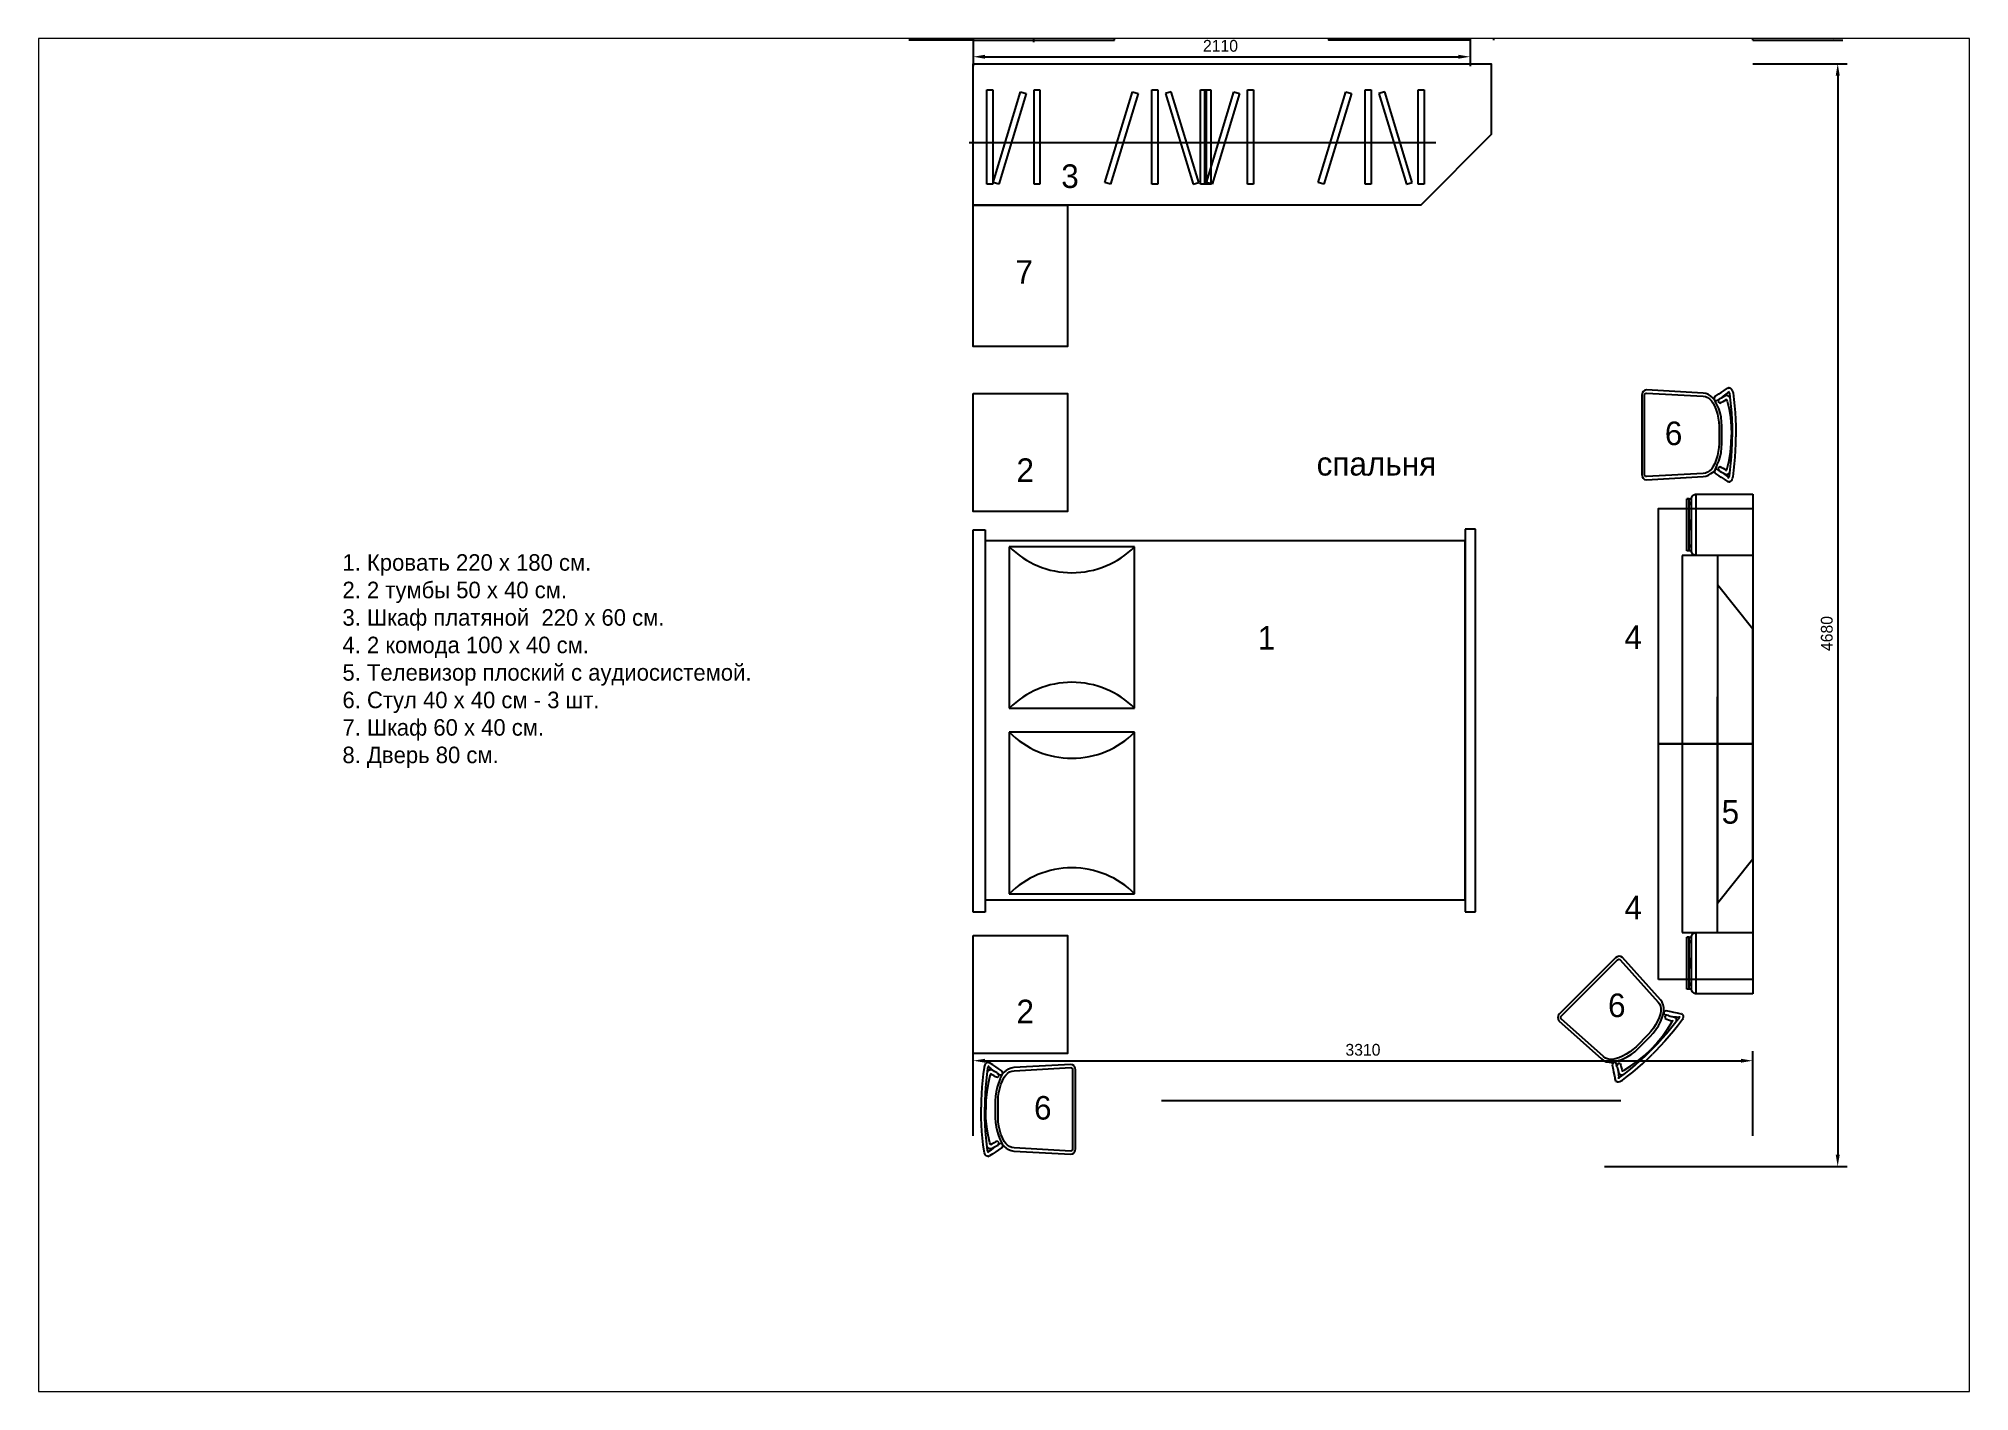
# Paper-space layout 'спальня' of a CAD drawing. Header units: millimetres. Extents: x -4 to 406, y -16 to 271.
# The model-space entities are those that its viewports show. They can reach past a viewport. Long polylines and large blocks are cut down to what shows.
import ezdxf

# ---------------------------------------------------------------- set-up
doc = ezdxf.new("R2010")
doc.units = ezdxf.units.MM
doc.linetypes.add('DASHED', pattern=[19.05, 12.7, -6.35])
doc.linetypes.add('MEDDASH', pattern=[0.25, 0.175, -0.075])
for name, color, linetype in [('04 Мебель', 5, 'Continuous'), ('05 Шторы', 5, 'DASHED'), ('07 Аксессуары', 6, 'Continuous'), ('08 Размеры', 7, 'Continuous')]:
    doc.layers.add(name, color=color, linetype=linetype)
doc.styles.get("Standard").update_dxf_attribs({"font": 'Ubuntu-R.ttf'})
doc.dimstyles.new('ISO-25', dxfattribs={"dimtxt": 2.5, "dimasz": 2.5, "dimexe": 1.25, "dimexo": 0.625, "dimtad": 1, "dimtxsty": 'Standard', "dimcen": 2.5, "dimadec": 0, "dimazin": 0, "dimtfac": 1, "dimtmove": 0, "dimatfit": 3, "dimfxl": 1, "dimarcsym": 0})

# ---------------------------------------------------------------- blocks, each defined once
blk = doc.blocks.new('BEDQUN01')
for p, q in [((-31.993343, -1.985212), (-31.993343, 0)), ((-31.993343, 0), (31.860609, 0)), ((31.860609, 0), (31.860609, -2.022006)), ((30.02491, -1.985212), (-31.993343, -1.985212)), ((-29.93149, -1.985212), (-29.93149, -82.229378)), ((31.860609, -2.022006), (27.026873, -2.022006)), ((30.02491, -82.229378), (30.02491, -1.985212)), ((-1.935882, -6.010681), (-28.93832, -6.010681)), ((-28.93832, -6.010681), (-28.93832, -26.989082)), ((-1.935882, -26.989082), (-1.935882, -6.010681)), ((29.063831, -6.010681), (2.061394, -6.010681)), ((2.061394, -6.010681), (2.061394, -26.989082)), ((29.063831, -26.989082), (29.063831, -6.010681)), ((-28.93832, -26.989082), (-1.935882, -26.989082)), ((2.061394, -26.989082), (29.063831, -26.989082)), ((31.993343, -82.229378), (-31.944923, -82.229378)), ((-31.944923, -82.229378), (-31.944923, -83.986069)), ((-29.93149, -82.229378), (30.02491, -82.229378)), ((31.993343, -83.986069), (31.993343, -82.229378)), ((-31.944923, -83.986069), (31.993343, -83.986069))]:
    blk.add_line(p, q)
for centre, start, end in [((-39.427521, -16.499882), 0, 45), ((8.553318, -16.499882), 134.999998, 180), ((-8.427806, -16.499882), 0, 45.000002), ((39.553032, -16.499882), 135, 180), ((-39.427521, -16.499882), 315, 0), ((8.553318, -16.499882), 180, 225.000002), ((-8.427806, -16.499882), 314.999998, 0), ((39.553032, -16.499882), 180, 225)]:
    blk.add_arc(centre, 14.833969, start, end)
blk = doc.blocks.new('A$C27B31319')
at = {"linetype": 'Continuous'}
for p, q in [((-1035.6, -223.3), (-1035.6, 16.7)), ((-1035.6, 16.7), (-775.6, 16.7)), ((-1035.6, 16.7), (-775.6, 16.7)), ((-1035.6, -223.3), (-1035.6, 16.7)), ((-775.6, 16.7), (-775.6, -223.3)), ((-775.6, 16.7), (-775.6, -223.3)), ((824.4, 16.7), (1084.4, 16.7)), ((824.4, 16.7), (1084.4, 16.7)), ((824.4, -223.3), (824.4, 16.7)), ((824.4, -223.3), (824.4, 16.7)), ((1084.4, 16.7), (1084.4, -223.3)), ((1084.4, 16.7), (1084.4, -223.3)), ((-775.6, -223.3), (-1035.6, -223.3)), ((-1035.3, -226.8), (-1035.6, -223.3)), ((-1035.3, -226.8), (-1035.6, -223.3)), ((-1034.4, -230.1), (-1035.3, -226.8)), ((-1034.4, -230.1), (-1035.3, -226.8)), ((-1033, -233.3), (-1034.4, -230.1)), ((-1033, -233.3), (-1034.4, -230.1)), ((-1031, -236.1), (-1033, -233.3)), ((-1031, -236.1), (-1033, -233.3)), ((-1028.5, -238.6), (-1031, -236.1)), ((-1028.5, -238.6), (-1031, -236.1)), ((-1025.6, -240.6), (-1028.5, -238.6)), ((-1025.6, -240.6), (-1028.5, -238.6)), ((-1022.5, -242.1), (-1025.6, -240.6)), ((-1022.5, -242.1), (-1025.6, -240.6)), ((-1019.1, -243), (-1022.5, -242.1)), ((-1019.1, -243), (-1022.5, -242.1)), ((-1015.6, -243.3), (-1019.1, -243)), ((-1015.6, -243.3), (-1019.1, -243)), ((-795.6, -243.3), (-1015.6, -243.3)), ((-1015.6, -263.3), (-1015.6, -243.3)), ((-998.6, -243.3), (-998.6, -253.3)), ((-992.6, -243.3), (-992.6, -253.3)), ((-925.6, -248.3), (-925.6, -243.3)), ((-885.6, -243.3), (-885.6, -248.3)), ((-818.6, -243.3), (-818.6, -253.3)), ((-812.6, -243.3), (-812.6, -253.3)), ((-792.2, -243), (-795.6, -243.3)), ((-792.2, -243), (-795.6, -243.3)), ((-795.6, -243.3), (-795.6, -263.3)), ((-788.8, -242.1), (-792.2, -243)), ((-788.8, -242.1), (-792.2, -243)), ((-785.6, -240.6), (-788.8, -242.1)), ((-785.6, -240.6), (-788.8, -242.1)), ((-782.8, -238.6), (-785.6, -240.6)), ((-782.8, -238.6), (-785.6, -240.6)), ((-780.3, -236.1), (-782.8, -238.6)), ((-780.3, -236.1), (-782.8, -238.6)), ((-778.3, -233.3), (-780.3, -236.1)), ((-778.3, -233.3), (-780.3, -236.1)), ((-776.9, -230.1), (-778.3, -233.3)), ((-776.9, -230.1), (-778.3, -233.3)), ((-775.9, -226.8), (-776.9, -230.1)), ((-775.9, -226.8), (-776.9, -230.1)), ((-775.6, -223.3), (-775.9, -226.8)), ((-775.6, -223.3), (-775.9, -226.8)), ((-775.6, -223.3), (-775.6, -223.3)), ((824.7, -226.8), (824.4, -223.3)), ((1084.4, -223.3), (824.4, -223.3)), ((824.7, -226.8), (824.4, -223.3)), ((825.6, -230.1), (824.7, -226.8)), ((825.6, -230.1), (824.7, -226.8)), ((827, -233.3), (825.6, -230.1)), ((827, -233.3), (825.6, -230.1)), ((829, -236.1), (827, -233.3)), ((829, -236.1), (827, -233.3)), ((831.5, -238.6), (829, -236.1)), ((831.5, -238.6), (829, -236.1)), ((834.4, -240.6), (831.5, -238.6)), ((834.4, -240.6), (831.5, -238.6)), ((837.5, -242.1), (834.4, -240.6)), ((837.5, -242.1), (834.4, -240.6)), ((840.9, -243), (837.5, -242.1)), ((840.9, -243), (837.5, -242.1)), ((844.4, -243.3), (840.9, -243)), ((844.4, -243.3), (840.9, -243)), ((1064.4, -243.3), (844.4, -243.3)), ((844.4, -263.3), (844.4, -243.3)), ((861.4, -243.3), (861.4, -253.3)), ((867.4, -243.3), (867.4, -253.3)), ((934.4, -248.3), (934.4, -243.3)), ((974.4, -243.3), (974.4, -248.3)), ((1041.4, -243.3), (1041.4, -253.3)), ((1047.4, -243.3), (1047.4, -253.3)), ((1067.8, -243), (1064.4, -243.3)), ((1067.8, -243), (1064.4, -243.3)), ((1064.4, -243.3), (1064.4, -263.3)), ((1071.2, -242.1), (1067.8, -243)), ((1071.2, -242.1), (1067.8, -243)), ((1074.4, -240.6), (1071.2, -242.1)), ((1074.4, -240.6), (1071.2, -242.1)), ((1077.2, -238.6), (1074.4, -240.6)), ((1077.2, -238.6), (1074.4, -240.6)), ((1079.7, -236.1), (1077.2, -238.6)), ((1079.7, -236.1), (1077.2, -238.6)), ((1081.7, -233.3), (1079.7, -236.1)), ((1081.7, -233.3), (1079.7, -236.1)), ((1083.1, -230.1), (1081.7, -233.3)), ((1083.1, -230.1), (1081.7, -233.3)), ((1084.1, -226.8), (1083.1, -230.1)), ((1084.1, -226.8), (1083.1, -230.1)), ((1084.4, -223.3), (1084.1, -226.8)), ((1084.4, -223.3), (1084.1, -226.8)), ((1084.4, -223.3), (1084.4, -223.3)), ((-795.6, -253.3), (-1015.6, -253.3)), ((-1015.6, -253.3), (-1015.6, -263.3)), ((-795.6, -263.3), (-1015.6, -263.3)), ((-795.6, -263.3), (-1015.6, -263.3)), ((-885.6, -248.3), (-925.6, -248.3)), ((-795.6, -253.3), (-795.6, -263.3)), ((1064.4, -253.3), (844.4, -253.3)), ((844.4, -253.3), (844.4, -263.3)), ((1064.4, -263.3), (844.4, -263.3)), ((1064.4, -263.3), (844.4, -263.3)), ((974.4, -248.3), (934.4, -248.3)), ((1064.4, -253.3), (1064.4, -263.3))]:
    blk.add_line(p, q, dxfattribs=at)
at = {"ltscale": 10}
for p, q in [((-463.1, 16.7), (-650.6, -133.3)), ((511.9, 16.7), (-463.1, 16.7)), ((699.4, -133.3), (511.9, 16.7)), ((-775.6, -133.3), (699.4, -133.3)), ((-775.6, -133.3), (-775.6, -283.3)), ((824.4, -133.3), (-175.6, -133.3)), ((824.4, -283.3), (824.4, -133.3)), ((-775.6, -283.3), (824.4, -283.3))]:
    blk.add_line(p, q, dxfattribs=at)
blk = doc.blocks.new('A$C51B264FC')
at = {"color": 0, "linetype": 'MEDDASH'}
blk.add_line((1.075, 0.175), (0, 0.175), dxfattribs=at)
for points in [[(0.1, 0), (0.075, 0), (0.075, 0.4), (0.1, 0.4)], [(0.125, 0), (0.1009, 0.0065), (0.2173, 0.3911), (0.2415, 0.3847)], [(0.3, 0), (0.275, 0), (0.275, 0.4), (0.3, 0.4)], [(0.6, 0), (0.5759, 0.0065), (0.6923, 0.3911), (0.7165, 0.3847)], [(0.8, 0), (0.775, 0), (0.775, 0.4), (0.8, 0.4)], [(0.95, 0), (0.9741, 0.0065), (0.8577, 0.3911), (0.8335, 0.3847)], [(1.025, 0), (1, 0), (1, 0.4), (1.025, 0.4)]]:
    blk.add_lwpolyline(points, close=True, dxfattribs=at)
blk = doc.blocks.new('*D32')
at = {"layer": '08 Размеры', "color": 0, "lineweight": -2}
for p, q in [((4521.2, 2940.1), (4521.2, 3299.1)), ((7831.2, 2940.1), (7831.2, 3299.1)), ((4571.2, 3259.1), (7781.2, 3259.1))]:
    blk.add_line(p, q, dxfattribs=at)
at = {"layer": '08 Размеры', "color": 0}
for points in [[(4571.2, 3267.4), (4571.2, 3250.7), (4521.2, 3259.1)], [(7781.2, 3250.7), (7781.2, 3267.4), (7831.2, 3259.1)]]:
    blk.add_solid(points, dxfattribs=at)
at = {"layer": 'Defpoints', "color": 0}
for p in [(7831.2, 3259.1), (4521.2, 2940.1), (7831.2, 2940.1)]:
    blk.add_point(p, dxfattribs=at)
at = {"layer": '08 Размеры', "color": 0, "insert": (6176.2, 3305.2), "char_height": 50, "attachment_point": 5}
blk.add_mtext('3310', dxfattribs=at)
blk = doc.blocks.new('*D33')
at = {"layer": '08 Размеры', "color": 0, "lineweight": -2}
for p, q in [((7831.2, 7490.1), (8232.1, 7490.1)), ((8192.1, 7440.1), (8192.1, 2860.1)), ((7201.2, 2810.1), (8232.1, 2810.1))]:
    blk.add_line(p, q, dxfattribs=at)
at = {"layer": '08 Размеры', "color": 0}
for points in [[(8200.5, 7440.1), (8183.8, 7440.1), (8192.1, 7490.1)], [(8183.8, 2860.1), (8200.5, 2860.1), (8192.1, 2810.1)]]:
    blk.add_solid(points, dxfattribs=at)
at = {"layer": 'Defpoints', "color": 0}
for p in [(7831.2, 7490.1), (7201.2, 2810.1), (8192.1, 2810.1)]:
    blk.add_point(p, dxfattribs=at)
at = {"layer": '08 Размеры', "color": 0, "insert": (8146, 5072), "char_height": 50, "attachment_point": 5, "rotation": 90}
blk.add_mtext('4680', dxfattribs=at)
blk = doc.blocks.new('*D41')
at = {"layer": '08 Размеры', "color": 0, "lineweight": -2}
for p, q in [((6731.2, 7590.1), (6731.2, 8154.4)), ((7831.2, 7590.1), (7831.2, 8154.4)), ((6681.2, 8114.4), (6631.2, 8114.4)), ((6731.2, 8114.4), (7831.2, 8114.4)), ((7881.2, 8114.4), (7931.2, 8114.4))]:
    blk.add_line(p, q, dxfattribs=at)
at = {"layer": '08 Размеры', "color": 0}
for points in [[(6681.2, 8106), (6681.2, 8122.7), (6731.2, 8114.4)], [(7881.2, 8122.7), (7881.2, 8106), (7831.2, 8114.4)]]:
    blk.add_solid(points, dxfattribs=at)
at = {"layer": 'Defpoints', "color": 0}
for p in [(7831.2, 8114.4), (6731.2, 7590.1), (7831.2, 7590.1)]:
    blk.add_point(p, dxfattribs=at)
at = {"layer": '08 Размеры', "color": 0, "insert": (7281.2, 8160.5), "char_height": 50, "attachment_point": 5}
blk.add_mtext('1100', dxfattribs=at)
blk = doc.blocks.new('*D42')
at = {"layer": '08 Размеры', "color": 0, "lineweight": -2}
for p, q in [((7831.2, 8590.1), (8214.4, 8590.1)), ((8174.4, 8540.1), (8174.4, 7640.1)), ((7831.2, 7590.1), (8214.4, 7590.1))]:
    blk.add_line(p, q, dxfattribs=at)
at = {"layer": '08 Размеры', "color": 0}
for points in [[(8182.7, 8540.1), (8166, 8540.1), (8174.4, 8590.1)], [(8166, 7640.1), (8182.7, 7640.1), (8174.4, 7590.1)]]:
    blk.add_solid(points, dxfattribs=at)
at = {"layer": 'Defpoints', "color": 0}
for p in [(7831.2, 8590.1), (7831.2, 7590.1), (8174.4, 7590.1)]:
    blk.add_point(p, dxfattribs=at)
at = {"layer": '08 Размеры', "color": 0, "insert": (8128.3, 8090.1), "char_height": 50, "attachment_point": 5, "rotation": 90}
blk.add_mtext('1000', dxfattribs=at)
blk = doc.blocks.new('*D49')
at = {"layer": '08 Размеры', "color": 0, "lineweight": -2}
for p, q in [((4521.2, 9670.1), (4248.2, 9670.1)), ((4288.2, 9620.1), (4288.2, 7640.1)), ((4521.2, 7590.1), (4248.2, 7590.1))]:
    blk.add_line(p, q, dxfattribs=at)
at = {"layer": '08 Размеры', "color": 0}
for points in [[(4296.5, 9620.1), (4279.8, 9620.1), (4288.2, 9670.1)], [(4279.8, 7640.1), (4296.5, 7640.1), (4288.2, 7590.1)]]:
    blk.add_solid(points, dxfattribs=at)
at = {"layer": 'Defpoints', "color": 0}
for p in [(4521.2, 9670.1), (4288.2, 7590.1), (4521.2, 7590.1)]:
    blk.add_point(p, dxfattribs=at)
at = {"layer": '08 Размеры', "color": 0, "insert": (4242.1, 8630.1), "char_height": 50, "attachment_point": 5, "rotation": 90}
blk.add_mtext('2080', dxfattribs=at)
blk = doc.blocks.new('*D50')
at = {"layer": '08 Размеры', "color": 0, "lineweight": -2}
for p, q in [((4521.2, 7590.1), (4521.2, 7479.9)), ((6631.2, 7590.1), (6631.2, 7479.9)), ((4571.2, 7519.9), (6581.2, 7519.9))]:
    blk.add_line(p, q, dxfattribs=at)
at = {"layer": '08 Размеры', "color": 0}
for points in [[(4571.2, 7528.3), (4571.2, 7511.6), (4521.2, 7519.9)], [(6581.2, 7511.6), (6581.2, 7528.3), (6631.2, 7519.9)]]:
    blk.add_solid(points, dxfattribs=at)
at = {"layer": 'Defpoints', "color": 0}
for p in [(4521.2, 7590.1), (6631.2, 7590.1), (6631.2, 7519.9)]:
    blk.add_point(p, dxfattribs=at)
at = {"layer": '08 Размеры', "color": 0, "insert": (5571.2, 7566), "char_height": 50, "attachment_point": 5}
blk.add_mtext('2110', dxfattribs=at)
blk = doc.blocks.new('A$C727F0508')
at = {"linetype": 'Continuous'}
for p, q in [((-10.6, 359.1), (-9.8, 362.1)), ((-10.6, 359.1), (-10, 356.3)), ((-9.2, 353.8), (-10, 356.3)), ((-9.8, 362.1), (-8.8, 365.1)), ((-9.2, 353.8), (-8.3, 352.7)), ((-8.8, 365.1), (-4.8, 369.2)), ((1, 338.4), (-8.3, 352.7)), ((-4.8, 369.2), (0, 372.1)), ((0, 372.1), (5.3, 374.2)), ((9.3, 325.6), (1, 338.4)), ((4.6, 355.2), (6.7, 357.2)), ((5.3, 374.2), (11.6, 375.9)), ((6.7, 357.2), (8.3, 358.2)), ((8.3, 358.2), (11.4, 359.4)), ((16.6, 347.3), (8.4, 358.2)), ((11.4, 359.4), (15.4, 360.5)), ((11.6, 375.9), (39.2, 379.4)), ((15.4, 360.5), (41.5, 363.8)), ((25.8, 335.3), (16.6, 347.3)), ((21.8, 351.6), (21, 348.9)), ((22, 343.7), (21, 348.9)), ((21.8, 351.6), (22.7, 354.3)), ((27.5, 333.8), (22, 343.7)), ((22.7, 354.3), (26, 358.5)), ((28.6, 331.8), (25.8, 335.3)), ((26, 358.5), (30.6, 361.9)), ((31.6, 326.4), (27.5, 333.8)), ((30.6, 361.9), (32.1, 362.6)), ((38, 345.6), (38.5, 347.2)), ((38.5, 347.2), (38.9, 347.6)), ((38.9, 347.6), (40.2, 348.6)), ((39.2, 379.4), (66.8, 382.4)), ((43.3, 340.9), (39.2, 347.9)), ((40.2, 348.6), (42.9, 349.8)), ((41.5, 363.8), (68.7, 366.7)), ((42.9, 349.8), (46.7, 351.2)), ((47.6, 333.3), (43.3, 340.9)), ((46.7, 351.2), (80.2, 358.8)), ((51, 326.8), (47.6, 333.3)), ((66.8, 382.4), (94.8, 384.8)), ((68.7, 366.7), (96.3, 369.1)), ((80.2, 358.8), (115.6, 364.6)), ((94.8, 384.8), (123.2, 386.6)), ((96.3, 369.1), (124.2, 370.8)), ((115.6, 364.6), (152.2, 368)), ((123.2, 386.6), (151.8, 387.7)), ((124.2, 370.8), (152.3, 371.9)), ((153.1, 328.2), (133.8, 327.4)), ((151.8, 387.7), (180.4, 388)), ((152.2, 368), (189.3, 368.8)), ((152.3, 371.9), (180.6, 372.3)), ((225.6, 328.2), (153.1, 328.2)), ((180.4, 388), (198.3, 388)), ((180.6, 372.3), (198.1, 372.3)), ((226.5, 368), (189.3, 368.8)), ((226.4, 371.9), (198.1, 372.3)), ((226.9, 387.7), (198.3, 388)), ((244.9, 327.4), (225.6, 328.2)), ((254.5, 370.8), (226.4, 371.9)), ((263.1, 364.6), (226.5, 368)), ((255.5, 386.6), (226.9, 387.7)), ((282.4, 369.1), (254.5, 370.8)), ((283.9, 384.8), (255.5, 386.6)), ((298.5, 358.8), (263.1, 364.6)), ((310, 366.7), (282.4, 369.1)), ((311.9, 382.4), (283.9, 384.8)), ((332, 351.2), (298.5, 358.8)), ((337.2, 363.8), (310, 366.7)), ((339.5, 379.4), (311.9, 382.4)), ((327.7, 326.8), (331.1, 333.3)), ((331.1, 333.3), (335.4, 340.9)), ((335.8, 349.8), (332, 351.2)), ((335.4, 340.9), (339.5, 347.9)), ((338.5, 348.6), (335.8, 349.8)), ((363.3, 360.5), (337.2, 363.8)), ((339.8, 347.6), (338.5, 348.6)), ((367.1, 375.9), (339.5, 379.4)), ((340.2, 347.2), (339.8, 347.6)), ((340.7, 345.6), (340.2, 347.2)), ((348.1, 361.9), (346.6, 362.6)), ((347.1, 326.4), (351.2, 333.8)), ((352.7, 358.5), (348.1, 361.9)), ((350.1, 331.8), (352.9, 335.3)), ((351.2, 333.8), (356.7, 343.7)), ((356, 354.3), (352.7, 358.5)), ((352.9, 335.3), (362.1, 347.3)), ((356.9, 351.6), (356, 354.3)), ((356.7, 343.7), (357.7, 348.9)), ((356.9, 351.6), (357.7, 348.9)), ((362.1, 347.3), (370.3, 358.2)), ((367.3, 359.4), (363.3, 360.5)), ((373.4, 374.2), (367.1, 375.9)), ((370.4, 358.2), (367.3, 359.4)), ((369.4, 325.6), (377.7, 338.4)), ((372, 357.2), (370.4, 358.2)), ((374.1, 355.2), (372, 357.2)), ((378.7, 372.1), (373.4, 374.2)), ((377.7, 338.4), (387, 352.7)), ((383.5, 369.2), (378.7, 372.1)), ((387.5, 365.1), (383.5, 369.2)), ((387.9, 353.8), (387, 352.7)), ((387.5, 365.1), (388.4, 362.4)), ((387.9, 353.8), (388.7, 356.3)), ((389.3, 359.1), (388.4, 362.4)), ((389.3, 359.1), (388.7, 356.3)), ((12.2, 249.1), (-1.1, 7.7)), ((15.5, 315.7), (9.3, 325.6)), ((14.1, 260.8), (12.2, 249.1)), ((12.2, 7.7), (25.5, 248.5)), ((18.4, 271.9), (14.1, 260.8)), ((28.1, 297.1), (15.5, 315.7)), ((24.9, 282.2), (18.4, 271.9)), ((33.5, 291.2), (24.9, 282.2)), ((25.5, 248.5), (27.1, 258.5)), ((27.1, 258.5), (30.9, 267.9)), ((28.1, 297.1), (37.5, 295.4)), ((30.9, 267.9), (36.7, 276.6)), ((34.9, 320.2), (31.6, 326.4)), ((43.6, 299.1), (33.5, 291.2)), ((35.4, 319.5), (34.9, 320.2)), ((35.4, 319.5), (37.9, 315.5)), ((36.7, 276.6), (44.3, 284)), ((37.5, 295.4), (44.4, 301.4)), ((37.9, 315.5), (47.8, 311.4)), ((38.7, 314.3), (42.6, 309.8)), ((44.4, 301.4), (42.6, 309.8)), ((60.3, 307.5), (43.6, 299.1)), ((44.3, 284), (53.1, 290.3)), ((47.8, 311.4), (54.4, 319.2)), ((54.4, 319.2), (51, 326.8)), ((53.1, 290.3), (68.5, 297.9)), ((77.8, 314.9), (60.3, 307.5)), ((68.5, 297.9), (84.5, 304.3)), ((96, 320.6), (77.8, 314.9)), ((84.5, 304.3), (101.1, 309.4)), ((114.7, 324.8), (96, 320.6)), ((101.1, 309.4), (118.2, 313.1)), ((133.8, 327.4), (114.7, 324.8)), ((118.2, 313.1), (135.6, 315.4)), ((135.6, 315.4), (153.1, 316.4)), ((153.1, 316.4), (225.6, 316.4)), ((225.6, 316.4), (243.1, 315.4)), ((243.1, 315.4), (260.5, 313.1)), ((264, 324.8), (244.9, 327.4)), ((260.5, 313.1), (277.6, 309.4)), ((282.7, 320.6), (264, 324.8)), ((277.6, 309.4), (294.2, 304.3)), ((300.9, 314.9), (282.7, 320.6)), ((294.2, 304.3), (310.2, 297.9)), ((318.4, 307.5), (300.9, 314.9)), ((310.2, 297.9), (325.6, 290.3)), ((318.4, 307.5), (344.4, 295.2)), ((324.3, 319.2), (327.7, 326.8)), ((324.3, 319.2), (330.9, 311.4)), ((325.6, 290.3), (334.4, 284)), ((330.9, 311.4), (340.8, 315.5)), ((334.4, 284), (342, 276.6)), ((336.2, 310.1), (335.5, 301.7)), ((335.5, 301.7), (342.9, 296.5)), ((340, 314.3), (336.2, 310.1)), ((343.3, 319.5), (340.8, 315.5)), ((342, 276.6), (347.8, 267.9)), ((342.9, 296.5), (351.9, 299.1)), ((343.3, 319.5), (343.8, 320.2)), ((343.8, 320.2), (347.1, 326.4)), ((353.8, 282.2), (344.4, 295.2)), ((347.8, 267.9), (351.6, 258.5)), ((351.6, 258.5), (353.2, 248.5)), ((351.9, 299.1), (363.2, 315.7)), ((353.2, 248.5), (366.5, 7.7)), ((360.3, 271.9), (353.8, 282.2)), ((364.6, 260.8), (360.3, 271.9)), ((363.2, 315.7), (369.4, 325.6)), ((366.5, 249.1), (364.6, 260.8)), ((379.8, 7.7), (366.5, 249.1)), ((-1.1, 7.7), (0.6, 0.2)), ((0.6, 0.2), (5.4, -6.2)), ((12.9, 4.7), (12.2, 7.7)), ((14.8, 2.2), (12.9, 4.7)), ((17.7, 0.5), (14.8, 2.2)), ((21.1, -0.1), (17.7, 0.5)), ((361, 0.5), (357.6, -0.1)), ((363.9, 2.2), (361, 0.5)), ((365.8, 4.7), (363.9, 2.2)), ((366.5, 7.7), (365.8, 4.7)), ((373.3, -6.2), (378.1, 0.2)), ((378.1, 0.2), (379.8, 7.7)), ((5.4, -6.2), (12.6, -10.5)), ((12.6, -10.5), (21.1, -12)), ((357.6, -0.1), (21.1, -0.1)), ((21.1, -12), (357.6, -12)), ((357.6, -12), (366.1, -10.5)), ((366.1, -10.5), (373.3, -6.2))]:
    blk.add_line(p, q, dxfattribs=at)

msp = doc.modelspace()

# ---------------------------------------------------------------- linework, layer by layer
at = {"layer": '04 Мебель'}
for points in [[(5121.234, 7590.115), (5121.234, 8670.115), (4521.234, 8670.115), (4521.234, 7590.115)], [(6631.234, 7590.115), (6031.234, 7590.115), (6031.234, 8490.115), (6631.234, 8490.115)], [(6121.234, 6890.115), (4521.234, 6890.115), (4521.234, 7490.115), (6721.234, 7490.115), (6721.234, 7190.115), (6421.234, 6890.115)], [(4521.234, 6890.115), (4921.234, 6890.115), (4921.234, 6290.115), (4521.234, 6290.115)], [(4521.234, 6090.115), (4921.234, 6090.115), (4921.234, 5590.115), (4521.234, 5590.115)], [(7431.234, 4603.361), (7431.234, 5603.361), (7831.234, 5603.361), (7831.234, 4603.361)], [(7431.234, 3603.361), (7431.234, 4603.361), (7831.234, 4603.361), (7831.234, 3603.361)], [(4521.234, 3790.115), (4921.234, 3790.115), (4921.234, 3290.115), (4521.234, 3290.115)]]:
    msp.add_lwpolyline(points, close=True, dxfattribs=at)
at = {"layer": '05 Шторы', "ltscale": 10}
msp.add_line((5321.234, 3090.115), (7271.234, 3090.115), dxfattribs=at)

# ---------------------------------------------------------------- block references
at = {"layer": '04 Мебель'}
for name, p, xscale, yscale, zscale, rotation in [('A$C51B264FC', (4603.533, 8656.363), 1000, 1000, 1000, 270), ('BEDQUN01', (4521.234, 4702.336), 25.39999999999964, 25.39999999999964, 25.39999999999964, 89.99999999999999)]:
    msp.add_blockref(name, p, dxfattribs=dict(at, xscale=xscale, yscale=yscale, zscale=zscale, rotation=rotation))
at = {"layer": '04 Мебель', "xscale": 1000, "yscale": 1000, "zscale": 1000}
for p in [(4504.726, 6979.738), (5410.746, 6979.738)]:
    msp.add_blockref('A$C51B264FC', p, dxfattribs=at)
at = {"layer": '04 Мебель'}
for p, rotation in [((7371.762, 6104.555), 270), ((7271.598, 3701.953), 225), ((4943.066, 2863.435), 89.99999999999999)]:
    msp.add_blockref('A$C727F0508', p, dxfattribs=dict(at, rotation=rotation))
at = {"layer": '07 Аксессуары', "rotation": 270}
msp.add_blockref('A$C27B31319', (7814.526, 4627.717), dxfattribs=at)

# ---------------------------------------------------------------- texts
at = {"linetype": 'Continuous'}
for s, p in [('3', (4895.142, 6963.017)), ('7', (4700.671, 6556.411)), ('6', (7458.067, 5871.731)), ('2', (4704.931, 5715.41)), ('спальня', (5979.528, 5742.553)), ('1', (5729.607, 5003.658)), ('4', (7286.896, 5006.855)), ('5', (7699.266, 4265.176)), ('4', (7286.896, 3859.054)), ('6', (7216.872, 3444.227)), ('2', (4704.931, 3417.913)), ('6', (4779.42, 3009.311))]:
    msp.add_text(s, height=100, dxfattribs=at).set_placement(p)
at = {"insert": (1842.907, 5408.737), "char_height": 70, "width": 2318.60368, "attachment_point": 1}
msp.add_mtext('{1. Кровать 220 х 180 см.\\P2. 2 тумбы 50 х 40 см.\\P3. Шкаф платяной  220 х 60 см.\\P4. 2 комода 100 х 40 см.\\P5. Телевизор плоский с аудиосистемой.\\P6. Стул 40 х 40 см - 3 шт.\\P7. Шкаф 60 х 40 см.\\P8. Дверь 80 см.}', dxfattribs=at)

# ---------------------------------------------------------------- dimensions: what is measured, and where the dimension line sits
at = {"layer": '08 Размеры'}
for base, p1, p2, picture, middle in [((4288.177, 7590.115), (4521.234, 9670.115), (4521.234, 7590.115), '*D49', (4242.059, 8630.115)), ((8174.369, 7590.115), (7831.234, 8590.115), (7831.234, 7590.115), '*D42', (8128.251, 8090.115))]:
    dim = msp.add_linear_dim(base=base, p1=p1, p2=p2, angle=90, dimstyle='ISO-25', override={"dimtxt": 50, "dimasz": 50, "dimexe": 40, "dimexo": 0, "dimgap": 20}, dxfattribs=at)
    dim.commit()
    dim.dimension.update_dxf_attribs({"geometry": picture, "text_midpoint": middle})
dim = msp.add_linear_dim(base=(7831.234, 8114.353), p1=(6731.234, 7590.115), p2=(7831.234, 7590.115), dimstyle='ISO-25', override={"dimtxt": 50, "dimasz": 50, "dimexe": 40, "dimexo": 0, "dimgap": 20}, dxfattribs=at)
dim.commit()
dim.dimension.update_dxf_attribs({"geometry": '*D41', "text_midpoint": (7281.234, 8160.472)})
for base, p1, p2, override, picture, middle in [((6631.234, 7519.92), (4521.234, 7590.115), (6631.234, 7590.115), {"dimtxt": 50, "dimasz": 50, "dimexe": 40, "dimexo": 0, "dimgap": 20}, '*D50', (5571.234, 7519.92)), ((7831.234, 3259.074), (4521.234, 2940.115), (7831.234, 2940.115), {"dimtxt": 50, "dimasz": 50, "dimexe": 40, "dimexo": 0, "dimgap": 20, "dimlfac": 1}, '*D32', (6176.234, 3259.074))]:
    dim = msp.add_linear_dim(base=base, p1=p1, p2=p2, dimstyle='ISO-25', override=override, dxfattribs=at)
    dim.commit()
    dim.dimension.update_dxf_attribs({"geometry": picture, "text_midpoint": middle, "dimtype": 160})
dim = msp.add_linear_dim(base=(8192.13, 2810.115), p1=(7831.234, 7490.115), p2=(7201.234, 2810.115), angle=90, dimstyle='ISO-25', override={"dimtxt": 50, "dimasz": 50, "dimexe": 40, "dimexo": 0, "dimgap": 20}, dxfattribs=at)
dim.commit()
dim.dimension.update_dxf_attribs({"geometry": '*D33', "text_midpoint": (8192.13, 5071.977), "dimtype": 160})

psp = doc.layouts.new('спальня')

# ---------------------------------------------------------------- viewports
at = {"layer": '0'}
psp.add_viewport(center=(200.94, 127.82), size=(409.93, 287.0477), view_center_point=(4651.867, 4726.365), view_height=5740.95385, dxfattribs=at)

doc.saveas('drawing.dxf')
